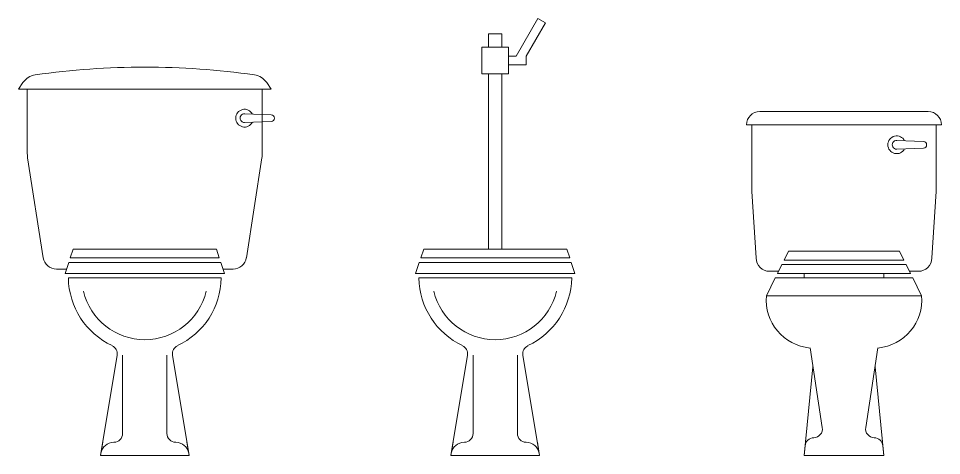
# Model space of a CAD drawing. Header units: centimetres. Extents: x 13148 to 13661, y 4640 to 5371.
# Drawn here: x 13199 to 13407.2, y 5022.7 to 5121.1 of the extents above; entities that cross this region are included whole.
import ezdxf

# ---------------------------------------------------------------- set-up
doc = ezdxf.new("R2010")
doc.units = ezdxf.units.CM
doc.header["$LTSCALE"] = 2.54
doc.layers.get('0').update_dxf_attribs({"lineweight": 18})

# ---------------------------------------------------------------- blocks, each defined once
blk = doc.blocks.new('Group-13')
for p, q in [((280, -87.27), (281.01, -85.75)), ((337, -87.27), (280, -87.27)), ((282, -87.27), (282, -101.81)), ((335, -101.81), (335, -87.27)), ((335.99, -85.75), (337, -87.27)), ((331.04, -92.77), (337.03, -93.02)), ((337.03, -94.52), (331, -94.77)), ((282.07, -102.74), (285.6, -125.24)), ((331.4, -125.24), (334.93, -102.74)), ((291.69, -125.27), (292.36, -123.27)), ((292.36, -123.27), (324.64, -123.27)), ((324.64, -123.27), (325.3, -125.27)), ((290.53, -128.77), (291.36, -126.27)), ((291.36, -126.27), (325.64, -126.27)), ((325.3, -125.27), (291.69, -125.27)), ((325.64, -126.27), (326.47, -128.77)), ((288.56, -127.77), (290.86, -127.77)), ((326.47, -128.77), (290.53, -128.77)), ((326.14, -127.77), (328.43, -127.77)), ((291.25, -129.77), (325.75, -129.77)), ((298.5, -169.77), (302.24, -147.17)), ((303.5, -147.17), (303.5, -164.82)), ((313.5, -147.17), (313.5, -164.82)), ((318.5, -169.77), (314.76, -147.17)), ((298.5, -169.77), (299, -166.77)), ((301.55, -166.77), (301.54, -166.77)), ((315.45, -166.77), (315.46, -166.77)), ((318, -166.77), (318.5, -169.77)), ((318.5, -169.77), (298.5, -169.77))]:
    blk.add_line(p, q)
for centre, radius, start, end in [((308.5, -258.84), 176.56, 81.9521, 98.0479), ((284.34, -87.97), 4, 98.049, 146.3099), ((332.66, -87.97), 4, 33.6891, 81.951), ((331, -93.77), 2, 27.6067, 332.3981), ((331, -93.77), 1, 87.621, 270), ((337, -93.77), 0.75, 272.3875, 87.6109), ((288, -101.81), 6, 180, 188.9138), ((329, -101.81), 6, 351.0861, 0), ((288.56, -124.77), 3, 188.9227, 270), ((328.43, -124.77), 3, 270.0023, 351.0773), ((308.5, -129.43), 17.25, 181.1303, 244.6914), ((308.5, -129.43), 17.25, 295.309, 358.8697), ((308.5, -129.43), 14.25, 193.5535, 346.4465), ((300.27, -146.84), 2, 350.6136, 64.6984), ((316.73, -146.84), 2, 115.3016, 189.3864), ((301.55, -164.82), 1.95, 270, 0), ((315.45, -164.82), 1.95, 180, 270), ((301.54, -169.77), 3, 90, 170.6044), ((315.46, -169.77), 3, 9.3956, 90)]:
    blk.add_arc(centre, radius, start, end)
blk = doc.blocks.new('Group-14')
for p, q in [((485.2, -92.27), (447.2, -92.27)), ((488.2, -95.27), (444.2, -95.27)), ((445.4, -95.27), (445.4, -110.27)), ((487, -95.27), (487, -110.27)), ((478.14, -98.77), (484.13, -99.02)), ((484.13, -100.52), (478.1, -100.77)), ((445.4, -110.27), (446.4, -125.27)), ((487, -110.27), (486, -125.27)), ((452.7, -125.77), (453.7, -123.77)), ((478.7, -123.77), (453.7, -123.77)), ((479.7, -125.77), (478.7, -123.77)), ((451.2, -128.77), (452.2, -126.77)), ((480.2, -126.77), (452.2, -126.77)), ((479.7, -125.77), (452.7, -125.77)), ((481.2, -128.77), (480.2, -126.77)), ((449.4, -128.27), (451.45, -128.27)), ((481.2, -128.77), (451.2, -128.77)), ((457.2, -129.77), (457.2, -128.77)), ((475.2, -129.77), (475.2, -128.77)), ((480.95, -128.27), (483, -128.27)), ((448.7, -133.77), (450.7, -129.77)), ((481.7, -129.77), (450.7, -129.77)), ((483.7, -133.77), (481.7, -129.77)), ((483.7, -133.77), (448.7, -133.77)), ((461.31, -163.47), (458.55, -145.55)), ((471.1, -163.47), (473.85, -145.55)), ((457.2, -169.77), (459.2, -149.77)), ((475.2, -169.77), (473.2, -149.77)), ((457.2, -169.77), (457.42, -167.57)), ((475.2, -169.77), (474.98, -167.57)), ((457.2, -169.77), (475.2, -169.77))]:
    blk.add_line(p, q)
for centre, radius, start, end in [((447.2, -95.27), 3, 90, 180), ((485.2, -95.27), 3, 0, 90), ((478.1, -99.77), 2, 27.6122, 332.409), ((478.1, -99.77), 1, 87.6213, 270), ((484.1, -99.77), 0.75, 272.388, 87.6119), ((449.4, -125.27), 3, 180, 270), ((483, -125.27), 3, 270, 0), ((459.54, -134.72), 10.88, 175.015, 264.8113), ((472.87, -134.72), 10.88, 275.1887, 4.985), ((459.33, -163.77), 2, 271.1786, 8.7358), ((473.08, -163.77), 2, 171.2642, 268.8214), ((459.41, -167.77), 2, 91.1786, 174.2894), ((472.99, -167.77), 2, 5.7106, 88.8214)]:
    blk.add_arc(centre, radius, start, end)
blk = doc.blocks.new('Group-16')
at = {"linetype": 'Continuous'}
for p, q in [((386.04, -74.77), (389.04, -74.77)), ((386.04, -77.77), (386.04, -74.77)), ((389.04, -74.77), (389.04, -77.77)), ((386.04, -123.27), (386.04, -83.77)), ((389.04, -83.77), (389.04, -123.27)), ((370.29, -129.77), (404.79, -129.77)), ((377.54, -169.77), (381.28, -147.16)), ((382.54, -147.16), (382.54, -164.82)), ((392.54, -147.16), (392.54, -164.82)), ((397.54, -169.77), (393.8, -147.16)), ((377.54, -169.77), (378.04, -166.77)), ((380.59, -166.77), (380.58, -166.77)), ((394.49, -166.77), (394.5, -166.77)), ((397.04, -166.77), (397.54, -169.77)), ((397.54, -169.77), (377.54, -169.77))]:
    blk.add_line(p, q, dxfattribs=at)
for points in [[(390.54, -81.77), (394.55, -81.77), (394.55, -79.82), (398.89, -72.31), (397.16, -71.31), (392.27, -79.77), (390.54, -79.77)], [(384.54, -83.77), (384.54, -77.77), (390.54, -77.77), (390.54, -83.77), (384.54, -83.77)], [(371.4, -123.27), (403.68, -123.27), (404.34, -125.27), (370.73, -125.27), (371.4, -123.27)], [(369.57, -128.77), (370.4, -126.27), (404.68, -126.27), (405.51, -128.77), (369.57, -128.77)]]:
    blk.add_lwpolyline(points, dxfattribs=at)
for centre, radius, start, end in [((387.54, -129.43), 17.25, 181.1311, 244.6917), ((387.54, -129.43), 17.25, 295.3083, 358.8689), ((387.54, -129.43), 14.25, 193.5545, 346.4455), ((379.31, -146.84), 2, 350.5998, 64.6909), ((395.77, -146.84), 2, 115.3091, 189.4002), ((380.59, -164.82), 1.95, 270, 0), ((394.49, -164.82), 1.95, 180, 270), ((380.58, -169.77), 3, 90, 170.6009), ((394.5, -169.77), 3, 9.3991, 90)]:
    blk.add_arc(centre, radius, start, end, dxfattribs=at)

msp = doc.modelspace()

# ---------------------------------------------------------------- block references
for name in ['Group-16', 'Group-13', 'Group-14']:
    msp.add_blockref(name, (12919, 5192.43))

doc.saveas('drawing.dxf')
